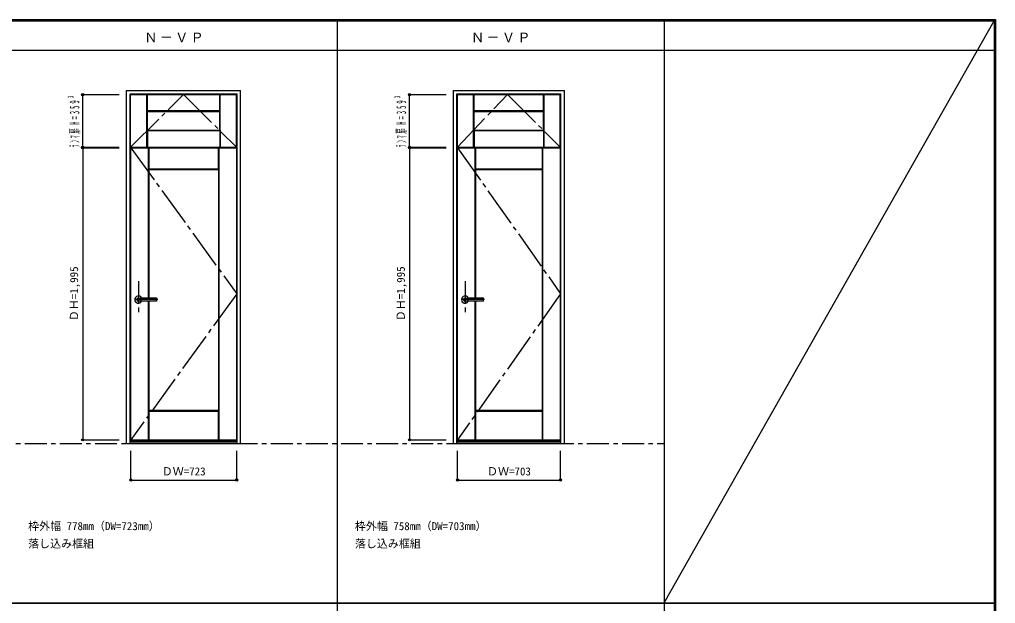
# Model space of a CAD drawing. Units: millimetres, scale not verified. Extents: x -6000 to 5700, y -4307 to 4175.
# Drawn here: x -966 to 5700, y 186 to 4175 of the extents above; entities that cross this region are included whole.
import ezdxf
from ezdxf.enums import TextEntityAlignment as Align

# ---------------------------------------------------------------- set-up
doc = ezdxf.new("R2010")
doc.units = ezdxf.units.MM
doc.header["$LTSCALE"] = 30
doc.header["$PDMODE"] = 32
doc.header["$PDSIZE"] = 15
doc.linetypes.add('CHAIN1', pattern=[8, 5, -1, 1, -1])
doc.linetypes.add('CHAIN2', pattern=[12, 9, -1, 1, -1])
for name, color, linetype in [('0-1_通り芯', 4, 'CHAIN1'), ('0-2_扉', 3, 'Continuous'), ('0-3_仕上げ', 7, 'Continuous'), ('0-4_枠', 3, 'Continuous'), ('0-5_レバー', 3, 'Continuous'), ('0-7', 7, 'CHAIN2'), ('0-A_文字', 7, 'Continuous'), ('0-B_寸法', 7, 'Continuous'), ('F-1_枠', 6, 'Continuous'), ('F-A_文字', 7, 'Continuous')]:
    doc.layers.add(name, color=color, linetype=linetype)
doc.styles.add('ＭＳ ゴシック', font='')
doc.styles.get('ＭＳ ゴシック').set_extended_font_data('MS Gothic')

msp = doc.modelspace()

# ---------------------------------------------------------------- linework, layer by layer
at = {"layer": '0-1_通り芯'}
for p, q in [((-154.2, 2386.75), (-154.2, 2176.75)), ((2077.4, 2386.75), (2077.4, 2176.75)), ((-21.7, 2261.75), (-199.2, 2261.75)), ((2209.9, 2261.75), (2032.4, 2261.75))]:
    msp.add_line(p, q, dxfattribs=at)
at = {"layer": '0-1_通り芯', "color": 7}
msp.add_line((-5490, 1279.25), (3436.4, 1279.25), dxfattribs=at)
at = {"layer": '0-2_扉'}
for p, q in [((-206.7, 3303.25), (-206.7, 3662.25)), ((-206.7, 3662.25), (516.3, 3662.25)), ((2024.9, 3303.25), (2024.9, 3662.25)), ((2024.9, 3662.25), (2727.9, 3662.25)), ((517.8, 1304.25), (517.8, 3299.25)), ((2026.4, 1304.25), (2026.4, 3299.25)), ((2026.4, 3299.25), (2729.4, 3299.25)), ((2729.4, 1304.25), (2729.4, 3299.25)), ((-205.2, 1304.25), (517.8, 1304.25)), ((2026.4, 1304.25), (2729.4, 1304.25))]:
    msp.add_line(p, q, dxfattribs=at)
for points in [[(-206.7, 3303.25), (516.3, 3303.25), (516.3, 3662.25)], [(2024.9, 3303.25), (2727.9, 3303.25), (2727.9, 3662.25)], [(-205.2, 1304.25), (-205.2, 3299.25), (517.8, 3299.25)]]:
    msp.add_lwpolyline(points, dxfattribs=at)
at = {"layer": '0-3_仕上げ'}
for p, q in [((-95.7, 3303.25), (-95.7, 3662.25)), ((-94.2, 3549.75), (-94.2, 3662.25)), ((-92.7, 3551.25), (-92.7, 3662.25)), ((402.3, 3551.25), (402.3, 3662.25)), ((403.8, 3549.75), (403.8, 3662.25)), ((405.3, 3303.25), (405.3, 3662.25)), ((2135.9, 3303.25), (2135.9, 3662.25)), ((2137.4, 3549.75), (2137.4, 3662.25)), ((2138.9, 3551.25), (2138.9, 3662.25)), ((2613.9, 3551.25), (2613.9, 3662.25)), ((2615.4, 3549.75), (2615.4, 3662.25)), ((2616.9, 3303.25), (2616.9, 3662.25)), ((402.3, 3551.25), (-92.7, 3551.25)), ((2613.9, 3551.25), (2138.9, 3551.25)), ((-94.2, 3415.75), (-94.2, 3303.25)), ((-92.7, 3414.25), (-92.7, 3303.25)), ((402.3, 3414.25), (-92.7, 3414.25)), ((402.3, 3414.25), (402.3, 3303.25)), ((403.8, 3415.75), (403.8, 3303.25)), ((2137.4, 3415.75), (2137.4, 3303.25)), ((2138.9, 3414.25), (2138.9, 3303.25)), ((2613.9, 3414.25), (2138.9, 3414.25)), ((2613.9, 3414.25), (2613.9, 3303.25)), ((2615.4, 3415.75), (2615.4, 3303.25)), ((-84.2, 2273.25), (-84.2, 3299.25)), ((-82.7, 3151.75), (-82.7, 3299.25)), ((-81.2, 3153.25), (-81.2, 3299.25)), ((393.8, 3153.25), (393.8, 3299.25)), ((395.3, 3151.75), (395.3, 3299.25)), ((396.8, 1304.25), (396.8, 3299.25)), ((2147.4, 2273.25), (2147.4, 3299.25)), ((2148.9, 3151.75), (2148.9, 3299.25)), ((2150.4, 3153.25), (2150.4, 3299.25)), ((2605.4, 3153.25), (2605.4, 3299.25)), ((2606.9, 3151.75), (2606.9, 3299.25)), ((2608.4, 1304.25), (2608.4, 3299.25)), ((-81.2, 3153.25), (-82.7, 3151.75)), ((-80.2, 3149.25), (-82.7, 3151.75)), ((393.8, 3153.25), (-81.2, 3153.25)), ((392.8, 3149.25), (395.3, 3151.75)), ((393.8, 3153.25), (395.3, 3151.75)), ((2150.4, 3153.25), (2148.9, 3151.75)), ((2151.4, 3149.25), (2148.9, 3151.75)), ((2605.4, 3153.25), (2150.4, 3153.25)), ((2604.4, 3149.25), (2606.9, 3151.75)), ((2605.4, 3153.25), (2606.9, 3151.75)), ((-84.2, 1304.25), (-84.2, 2250.25)), ((2147.4, 1304.25), (2147.4, 2250.25)), ((-80.2, 1504.25), (-82.7, 1501.75)), ((-82.7, 1304.25), (-82.7, 1501.75)), ((-81.2, 1500.25), (393.8, 1500.25)), ((392.8, 1504.25), (395.3, 1501.75)), ((393.8, 1500.25), (395.3, 1501.75)), ((393.8, 1304.25), (393.8, 1500.25)), ((395.3, 1304.25), (395.3, 1501.75)), ((2151.4, 1504.25), (2148.9, 1501.75)), ((2148.9, 1304.25), (2148.9, 1501.75)), ((2150.4, 1500.25), (2605.4, 1500.25)), ((2604.4, 1504.25), (2606.9, 1501.75)), ((2605.4, 1500.25), (2606.9, 1501.75)), ((2605.4, 1304.25), (2605.4, 1500.25)), ((2606.9, 1304.25), (2606.9, 1501.75))]:
    msp.add_line(p, q, dxfattribs=at)
at = {"layer": '0-3_仕上げ', "color": 3}
for p, q in [((-91.7, 3418.25), (-91.7, 3547.25)), ((-91.7, 3547.25), (401.3, 3547.25)), ((2139.9, 3418.25), (2139.9, 3547.25)), ((2139.9, 3547.25), (2612.9, 3547.25)), ((392.8, 3149.25), (-80.2, 3149.25)), ((-80.2, 2273.25), (-80.2, 3149.25)), ((392.8, 3149.25), (392.8, 1504.25)), ((2604.4, 3149.25), (2151.4, 3149.25)), ((2151.4, 2273.25), (2151.4, 3149.25)), ((2604.4, 3149.25), (2604.4, 1504.25)), ((-80.2, 1504.25), (-80.2, 2250.25)), ((2151.4, 1504.25), (2151.4, 2250.25)), ((392.8, 1504.25), (-80.2, 1504.25)), ((2604.4, 1504.25), (2151.4, 1504.25))]:
    msp.add_line(p, q, dxfattribs=at)
at = {"layer": '0-3_仕上げ'}
for points in [[(-92.7, 3551.25), (-94.2, 3549.75), (-91.7, 3547.25)], [(402.3, 3551.25), (403.8, 3549.75), (401.3, 3547.25)], [(2138.9, 3551.25), (2137.4, 3549.75), (2139.9, 3547.25)], [(2613.9, 3551.25), (2615.4, 3549.75), (2612.9, 3547.25)], [(-92.7, 3414.25), (-94.2, 3415.75), (-91.7, 3418.25)], [(402.3, 3414.25), (403.8, 3415.75), (401.3, 3418.25)], [(2138.9, 3414.25), (2137.4, 3415.75), (2139.9, 3418.25)], [(2613.9, 3414.25), (2615.4, 3415.75), (2612.9, 3418.25)], [(-81.2, 1304.25), (-81.2, 1500.25), (-82.7, 1501.75)], [(2150.4, 1304.25), (2150.4, 1500.25), (2148.9, 1501.75)]]:
    msp.add_lwpolyline(points, dxfattribs=at)
at = {"layer": '0-3_仕上げ', "color": 3}
for points in [[(-91.7, 3418.25), (401.3, 3418.25), (401.3, 3547.25)], [(2139.9, 3418.25), (2612.9, 3418.25), (2612.9, 3547.25)]]:
    msp.add_lwpolyline(points, dxfattribs=at)
at = {"layer": '0-4_枠'}
for p, q in [((519.8, 1279.25), (519.8, 3667.25)), ((543.8, 1279.25), (543.8, 3691.25)), ((1997.4, 1279.25), (1997.4, 3691.25)), ((1997.4, 3691.25), (2755.4, 3691.25)), ((2021.4, 1279.25), (2021.4, 3667.25)), ((2021.4, 3667.25), (2731.4, 3667.25)), ((2731.4, 1279.25), (2731.4, 3667.25)), ((2755.4, 1279.25), (2755.4, 3691.25)), ((-234.2, 1279.25), (543.8, 1279.25)), ((-210.2, 1294.25), (519.8, 1294.25)), ((-210.2, 1291.25), (519.8, 1291.25)), ((1997.4, 1279.25), (2755.4, 1279.25)), ((2021.4, 1294.25), (2731.4, 1294.25)), ((2021.4, 1291.25), (2731.4, 1291.25))]:
    msp.add_line(p, q, dxfattribs=at)
for points in [[(-234.2, 1279.25), (-234.2, 3691.25), (543.8, 3691.25)], [(-210.2, 1279.25), (-210.2, 3667.25), (519.8, 3667.25)]]:
    msp.add_lwpolyline(points, dxfattribs=at)
at = {"layer": '0-5_レバー'}
for p, q in [((-154.2, 2271.25), (-135.2, 2271.25)), ((-135.2, 2272.25), (-134.2, 2273.25)), ((-135.2, 2251.25), (-135.2, 2272.25)), ((-134.2, 2273.25), (-30.2, 2273.25)), ((-29.2, 2272.25), (-30.2, 2273.25)), ((-29.2, 2251.25), (-29.2, 2272.25)), ((2077.4, 2271.25), (2096.4, 2271.25)), ((2096.4, 2272.25), (2097.4, 2273.25)), ((2096.4, 2251.25), (2096.4, 2272.25)), ((2097.4, 2273.25), (2201.4, 2273.25)), ((2202.4, 2272.25), (2201.4, 2273.25)), ((2202.4, 2251.25), (2202.4, 2272.25)), ((-154.2, 2252.25), (-135.2, 2252.25)), ((-135.2, 2251.25), (-134.2, 2250.25)), ((-30.2, 2250.25), (-134.2, 2250.25)), ((-29.2, 2251.25), (-30.2, 2250.25)), ((2077.4, 2252.25), (2096.4, 2252.25)), ((2096.4, 2251.25), (2097.4, 2250.25)), ((2201.4, 2250.25), (2097.4, 2250.25)), ((2202.4, 2251.25), (2201.4, 2250.25))]:
    msp.add_line(p, q, dxfattribs=at)
at = {"layer": '0-5_レバー', "color": 4}
for p, q in [((-134.2, 2250.25), (-134.2, 2273.25)), ((-30.2, 2273.25), (-30.2, 2250.25)), ((2097.4, 2250.25), (2097.4, 2273.25)), ((2201.4, 2273.25), (2201.4, 2250.25))]:
    msp.add_line(p, q, dxfattribs=at)
for centre, radius, start, end in [((-154.2, 2261.75), 24.55, 27.93255, 332.06745), ((-154.2, 2261.75), 11, 59.72736, 300.27264), ((2077.4, 2261.75), 24.55, 27.93255, 332.06745), ((2077.4, 2261.75), 11, 59.72736, 300.27264)]:
    msp.add_arc(centre, radius, start, end, dxfattribs=at)
at = {"layer": '0-5_レバー'}
for centre in [(-154.2, 2261.75), (2077.4, 2261.75)]:
    msp.add_arc(centre, 9.5, 90, 270, dxfattribs=at)
at = {"layer": '0-7'}
for p, q in [((-205.2, 3299.25), (517.8, 2301.75)), ((2026.4, 3299.25), (2729.4, 2301.75)), ((517.8, 2301.75), (-205.2, 1304.25)), ((2729.4, 2301.75), (2026.4, 1304.25))]:
    msp.add_line(p, q, dxfattribs=at)
for points in [[(-206.7, 3303.25), (154.8, 3662.25), (516.3, 3303.25)], [(2024.9, 3303.25), (2366.4, 3662.25), (2727.9, 3303.25)]]:
    msp.add_lwpolyline(points, dxfattribs=at)
at = {"layer": '0-B_寸法', "color": 4}
for p, q in [((-534.2, 3303.25), (-534.2, 3662.25)), ((-534.2, 3662.25), (-284.2, 3662.25)), ((1697.4, 3303.25), (1697.4, 3662.25)), ((1697.4, 3662.25), (1947.4, 3662.25)), ((-534.2, 3303.25), (-284.2, 3303.25)), ((-534.2, 3299.25), (-284.2, 3299.25)), ((-534.2, 3299.25), (-534.2, 1304.25)), ((1697.4, 3303.25), (1947.4, 3303.25)), ((1697.4, 3299.25), (1947.4, 3299.25)), ((1697.4, 3299.25), (1697.4, 1304.25)), ((-534.2, 1304.25), (-284.2, 1304.25)), ((1697.4, 1304.25), (1947.4, 1304.25)), ((-205.2, 1029.25), (-205.2, 1229.25)), ((517.8, 1029.25), (517.8, 1229.25)), ((2026.4, 1029.25), (2026.4, 1229.25)), ((2729.4, 1029.25), (2729.4, 1229.25)), ((-205.2, 1029.25), (517.8, 1029.25)), ((2026.4, 1029.25), (2729.4, 1029.25))]:
    msp.add_line(p, q, dxfattribs=at)
at = {"layer": '0-B_寸法'}
for p in [(-534.2, 3662.25), (1697.4, 3662.25), (-534.2, 3303.25), (-534.2, 3299.25), (1697.4, 3303.25), (1697.4, 3299.25), (-534.2, 1304.25), (1697.4, 1304.25), (-205.2, 1029.25), (517.8, 1029.25), (2026.4, 1029.25), (2729.4, 1029.25)]:
    msp.add_point(p, dxfattribs=at)
at = {"layer": 'F-1_枠'}
for p, q in [((-6000, 4175), (5700, 4175)), ((-6000, 4170), (5700, 4170)), ((-6000, 4165), (5700, 4165)), ((1204.8, 4175), (1204.8, -3790)), ((3436.4, 4175), (3436.4, -3790)), ((5690, 4175), (5690, -4205)), ((5695, 4175), (5695, -4205)), ((5700, 4175), (5700, -4205)), ((-6000, 3965), (5700, 3965)), ((-6000, 190.5), (5700, 190.5)), ((-6000, 187.5), (5700, 187.5))]:
    msp.add_line(p, q, dxfattribs=at)
at = {"layer": 'F-A_文字'}
msp.add_line((3436.4, 190.5), (5690, 4165), dxfattribs=at)

# ---------------------------------------------------------------- texts
at = {"layer": '0-A_文字', "style": 'ＭＳ ゴシック'}
for s, p in [('枠外幅 778mm（DW=723mm）', (-906.8, 670.5)), ('枠外幅 758mm（DW=703mm）', (1324.8, 670.5)), ('落し込み框組', (-906.8, 550.5)), ('落し込み框組', (1324.8, 550.5))]:
    msp.add_text(s, height=54.99, dxfattribs=at).set_placement(p, align=Align.BOTTOM_LEFT)
at = {"layer": '0-A_文字', "char_height": 65.98, "attachment_point": 7, "style": 'ＭＳ ゴシック'}
for insert in [(-113.5, 4020), (2118.1, 4020)]:
    msp.add_mtext('\\T1.17;Ｎ－ＶＰ', dxfattribs=dict(at, insert=insert))
at = {"layer": '0-B_寸法', "style": 'ＭＳ ゴシック'}
for p in [(-549.2, 2114.25), (1682.4, 2114.25)]:
    msp.add_text('ＤＨ=1,995', height=54.99, rotation=90, dxfattribs=at).set_placement(p, align=Align.BOTTOM_LEFT)
for s, p in [('ＤＷ=723', (5.8, 1044.25)), ('ＤＷ=703', (2227.4, 1044.25))]:
    msp.add_text(s, height=54.99, dxfattribs=at).set_placement(p, align=Align.BOTTOM_LEFT)
at = {"layer": '0-B_寸法', "char_height": 65.98, "attachment_point": 7, "rotation": 90, "style": 'ＭＳ ゴシック'}
for insert in [(-549.2, 3302.75), (1682.4, 3302.75)]:
    msp.add_mtext('\\T1.67;\\W0.4;ﾗﾝﾏ扉H=359³', dxfattribs=dict(at, insert=insert))

doc.saveas('drawing.dxf')
